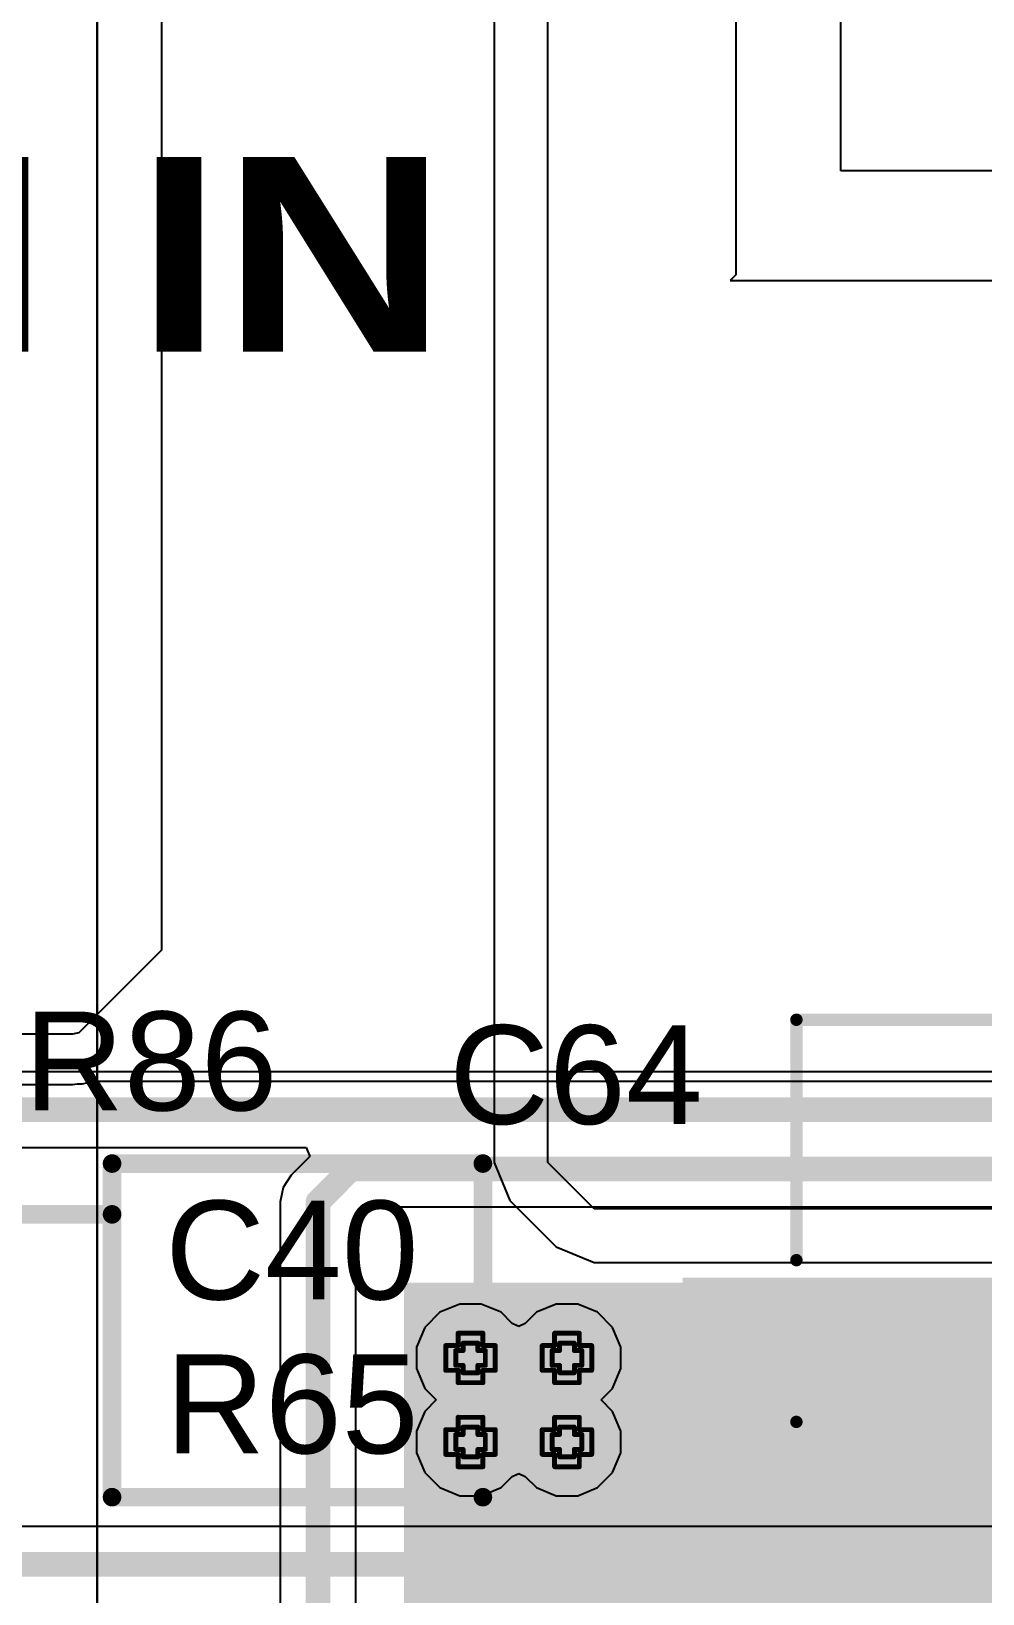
# Model space of a CAD drawing. Header units: inches. Extents: x -4 to 5258, y -4 to 5281.
# Drawn here: x 41.82 to 51.6, y 67.33 to 83.39 of the extents above; entities that cross this region are included whole.
import ezdxf

# ---------------------------------------------------------------- set-up
doc = ezdxf.new("R2010")
doc.units = ezdxf.units.IN
for name, color, linetype in [('Bottom Layer', 5, 'Continuous'), ('Bottom Solder', 6, 'Continuous'), ('Drill Drawing', 1, 'Continuous'), ('Layer 1', 16, 'Continuous'), ('Layer 2', 76, 'Continuous'), ('Top Layer', 1, 'Continuous'), ('Top Overlay', 2, 'Continuous'), ('Top Paste', 8, 'Continuous'), ('Top Solder', 216, 'Continuous'), ('Via Holes', 16, 'Continuous')]:
    doc.layers.add(name, color=color, linetype=linetype)
doc.styles.add('Arial', font='', dxfattribs={"height": 0.2})
doc.styles.add('Arial Black_Bold', font='', dxfattribs={"height": 0.2})
doc.styles.get('Arial').set_extended_font_data('Arial')
doc.styles.get('Arial Black_Bold').set_extended_font_data('Arial Black', bold=True)

# ---------------------------------------------------------------- blocks, each defined once
blk = doc.blocks.new('SVZ1VM101E09E00RAXXX_247')
at = {"layer": 'Top Layer'}
for points in [[(-4.42, 0.6), (-0.92, 0.6), (-0.92, -0.6), (-4.42, -0.6)], [(0.92, 0.6), (4.42, 0.6), (4.42, -0.6), (0.92, -0.6)]]:
    blk.add_hatch(color=1, dxfattribs=at).paths.add_polyline_path(points)
at = {"layer": 'Top Paste'}
for points in [[(-4.42, 0.6), (-0.92, 0.6), (-0.92, -0.6), (-4.42, -0.6)], [(0.92, 0.6), (4.42, 0.6), (4.42, -0.6), (0.92, -0.6)]]:
    blk.add_hatch(color=8, dxfattribs=at).paths.add_polyline_path(points)
at = {"layer": 'Top Solder'}
for points in [[(-4.471, 0.651), (-0.869, 0.651), (-0.869, -0.651), (-4.471, -0.651)], [(0.869, 0.651), (4.471, 0.651), (4.471, -0.651), (0.869, -0.651)]]:
    blk.add_hatch(color=216, dxfattribs=at).paths.add_polyline_path(points)
at = {"layer": 'Top Overlay'}
for points in [[(-2.032, 3.302, 0.127, 0.127, 0), (-3.302, 2.032, 0.127, 0.127, 0)], [(-1.905, 3.302, 0.127, 0.127, 0), (-2.032, 3.302, 0.127, 0.127, 0)], [(3.302, 3.302, 0.127, 0.127, 0), (-1.905, 3.302, 0.127, 0.127, 0)], [(3.302, 3.302, 0.127, 0.127, 0), (3.302, 0.831, 0.127, 0.127, 0)], [(-3.302, 2.032, 0.127, 0.127, 0), (-3.302, 0.831, 0.127, 0.127, 0)], [(-3.302, -0.831, 0.127, 0.127, 0), (-3.302, -2.032, 0.127, 0.127, 0)], [(3.302, -0.831, 0.127, 0.127, 0), (3.302, -3.302, 0.127, 0.127, 0)], [(-2.032, -3.302, 0.127, 0.127, 0), (-3.302, -2.032, 0.127, 0.127, 0)], [(3.302, -3.302, 0.127, 0.127, 0), (-2.032, -3.302, 0.127, 0.127, 0)]]:
    blk.add_lwpolyline(points, format="xyseb", dxfattribs=at)
for points in [[(-2.064, 3.302, 0.0635, 0.0635, 1), (-2, 3.302, 0.0635, 0.0635, 1)], [(-2.064, 3.302, 0.0635, 0.0635, 1), (-2, 3.302, 0.0635, 0.0635, 1)], [(-1.937, 3.302, 0.0635, 0.0635, 1), (-1.873, 3.302, 0.0635, 0.0635, 1)], [(-1.937, 3.302, 0.0635, 0.0635, 1), (-1.873, 3.302, 0.0635, 0.0635, 1)], [(3.27, 3.302, 0.0635, 0.0635, 1), (3.334, 3.302, 0.0635, 0.0635, 1)], [(3.27, 3.302, 0.0635, 0.0635, 1), (3.334, 3.302, 0.0635, 0.0635, 1)], [(-3.334, 2.032, 0.0635, 0.0635, 1), (-3.27, 2.032, 0.0635, 0.0635, 1)], [(-3.334, 2.032, 0.0635, 0.0635, 1), (-3.27, 2.032, 0.0635, 0.0635, 1)], [(-3.334, 0.831, 0.0635, 0.0635, 1), (-3.27, 0.831, 0.0635, 0.0635, 1)], [(3.27, 0.831, 0.0635, 0.0635, 1), (3.334, 0.831, 0.0635, 0.0635, 1)], [(-3.334, -0.831, 0.0635, 0.0635, 1), (-3.27, -0.831, 0.0635, 0.0635, 1)], [(3.27, -0.831, 0.0635, 0.0635, 1), (3.334, -0.831, 0.0635, 0.0635, 1)], [(-3.334, -2.032, 0.0635, 0.0635, 1), (-3.27, -2.032, 0.0635, 0.0635, 1)], [(-3.334, -2.032, 0.0635, 0.0635, 1), (-3.27, -2.032, 0.0635, 0.0635, 1)], [(-2.064, -3.302, 0.0635, 0.0635, 1), (-2, -3.302, 0.0635, 0.0635, 1)], [(-2.064, -3.302, 0.0635, 0.0635, 1), (-2, -3.302, 0.0635, 0.0635, 1)], [(3.27, -3.302, 0.0635, 0.0635, 1), (3.334, -3.302, 0.0635, 0.0635, 1)], [(3.27, -3.302, 0.0635, 0.0635, 1), (3.334, -3.302, 0.0635, 0.0635, 1)]]:
    blk.add_lwpolyline(points, format="xyseb", close=True, dxfattribs=at)
at = {"layer": 'Top Overlay', "style": 'Arial'}
blk.add_text('+', height=0.635, dxfattribs=at).set_placement((-4.05, 0.699))

msp = doc.modelspace()

# ---------------------------------------------------------------- hatches: boundary and pattern name
at = {"layer": 'Bottom Layer'}
h = msp.add_hatch(color=5, dxfattribs=at)
edge = h.paths.add_edge_path()
edge.add_arc((46.338, 69.75), 0.3, 0, 360)
h = msp.add_hatch(color=5, dxfattribs=at)
edge = h.paths.add_edge_path()
edge.add_arc((47.329, 69.75), 0.3, 0, 360)
h = msp.add_hatch(color=5, dxfattribs=at)
edge = h.paths.add_edge_path()
edge.add_arc((46.338, 68.886), 0.3, 0, 360)
h = msp.add_hatch(color=5, dxfattribs=at)
edge = h.paths.add_edge_path()
edge.add_arc((47.329, 68.886), 0.3, 0, 360)
at = {"layer": 'Bottom Solder'}
h = msp.add_hatch(color=6, dxfattribs=at)
edge = h.paths.add_edge_path()
edge.add_arc((46.338, 69.75), 0.402, 0, 360)
h = msp.add_hatch(color=6, dxfattribs=at)
edge = h.paths.add_edge_path()
edge.add_arc((47.329, 69.75), 0.402, 0, 360)
h = msp.add_hatch(color=6, dxfattribs=at)
edge = h.paths.add_edge_path()
edge.add_arc((46.338, 68.886), 0.402, 0, 360)
h = msp.add_hatch(color=6, dxfattribs=at)
edge = h.paths.add_edge_path()
edge.add_arc((47.329, 68.886), 0.402, 0, 360)
at = {"layer": 'Layer 1'}
h = msp.add_hatch(color=16, dxfattribs=at)
edge = h.paths.add_edge_path()
edge.add_arc((46.338, 69.75), 0.3, 0, 360)
h = msp.add_hatch(color=16, dxfattribs=at)
edge = h.paths.add_edge_path()
edge.add_arc((47.329, 69.75), 0.3, 0, 360)
h = msp.add_hatch(color=16, dxfattribs=at)
edge = h.paths.add_edge_path()
edge.add_arc((46.338, 68.886), 0.3, 0, 360)
h = msp.add_hatch(color=16, dxfattribs=at)
edge = h.paths.add_edge_path()
edge.add_arc((47.329, 68.886), 0.3, 0, 360)
at = {"layer": 'Layer 2'}
h = msp.add_hatch(color=76, dxfattribs=at)
edge = h.paths.add_edge_path()
edge.add_arc((46.338, 69.75), 0.3, 0, 360)
h = msp.add_hatch(color=76, dxfattribs=at)
edge = h.paths.add_edge_path()
edge.add_arc((47.329, 69.75), 0.3, 0, 360)
h = msp.add_hatch(color=76, dxfattribs=at)
edge = h.paths.add_edge_path()
edge.add_arc((46.338, 68.886), 0.3, 0, 360)
h = msp.add_hatch(color=76, dxfattribs=at)
edge = h.paths.add_edge_path()
edge.add_arc((47.329, 68.886), 0.3, 0, 360)
at = {"layer": 'Top Layer'}
msp.add_hatch(color=1, dxfattribs=at).paths.add_polyline_path([(45.653, 61.47), (52.988, 61.47), (52.988, 70.524), (45.653, 70.524)])
h = msp.add_hatch(color=1, dxfattribs=at)
edge = h.paths.add_edge_path()
edge.add_arc((46.338, 69.75), 0.3, 0, 360)
h = msp.add_hatch(color=1, dxfattribs=at)
edge = h.paths.add_edge_path()
edge.add_arc((47.329, 69.75), 0.3, 0, 360)
h = msp.add_hatch(color=1, dxfattribs=at)
edge = h.paths.add_edge_path()
edge.add_arc((46.338, 68.886), 0.3, 0, 360)
h = msp.add_hatch(color=1, dxfattribs=at)
edge = h.paths.add_edge_path()
edge.add_arc((47.329, 68.886), 0.3, 0, 360)
at = {"layer": 'Top Solder'}
h = msp.add_hatch(color=216, dxfattribs=at)
edge = h.paths.add_edge_path()
edge.add_arc((46.338, 69.75), 0.402, 0, 360)
h = msp.add_hatch(color=216, dxfattribs=at)
edge = h.paths.add_edge_path()
edge.add_arc((47.329, 69.75), 0.402, 0, 360)
h = msp.add_hatch(color=216, dxfattribs=at)
edge = h.paths.add_edge_path()
edge.add_arc((46.338, 68.886), 0.402, 0, 360)
h = msp.add_hatch(color=216, dxfattribs=at)
edge = h.paths.add_edge_path()
edge.add_arc((47.329, 68.886), 0.402, 0, 360)
at = {"layer": 'Via Holes'}
h = msp.add_hatch(color=7, dxfattribs=at)
edge = h.paths.add_edge_path()
edge.add_arc((46.338, 69.75), 0.15, 0, 360)
h = msp.add_hatch(color=7, dxfattribs=at)
edge = h.paths.add_edge_path()
edge.add_arc((47.329, 69.75), 0.15, 0, 360)
h = msp.add_hatch(color=7, dxfattribs=at)
edge = h.paths.add_edge_path()
edge.add_arc((46.338, 68.886), 0.15, 0, 360)
h = msp.add_hatch(color=7, dxfattribs=at)
edge = h.paths.add_edge_path()
edge.add_arc((47.329, 68.886), 0.15, 0, 360)

# ---------------------------------------------------------------- linework, layer by layer
at = {"layer": 'Bottom Layer'}
for p, q in [((49.063, 105.295), (49.063, 80.883)), ((50.144, 81.952), (50.144, 105.295)), ((106.488, 81.952), (50.144, 81.952)), ((49.063, 80.883), (49.005, 80.824)), ((49.005, 80.824), (55.844, 80.824)), ((71.488, 72.691), (8.258, 72.691)), ((8.419, 71.914), (44.648, 71.914)), ((44.687, 71.82), (44.496, 71.629)), ((44.648, 71.914), (44.687, 71.82)), ((44.496, 71.629), (44.412, 71.503)), ((44.412, 71.503), (44.382, 71.354)), ((44.382, 71.354), (44.382, 25.254)), ((45.159, 71.193), (45.27, 71.304)), ((45.27, 71.304), (69.26, 71.304)), ((45.159, 57.755), (45.159, 71.193))]:
    msp.add_line(p, q, dxfattribs=at)
for points in [[(8.258, 72.302, 0.254, 0.254, 0), (71.883, 72.302, 0.254, 0.254, 0)], [(44.771, 71.354, 0.254, 0.254, 0), (45.109, 71.693, 0.254, 0.254, 0)], [(45.109, 71.693, 0.254, 0.254, 0), (69.655, 71.693, 0.254, 0.254, 0)], [(44.771, 24.859, 0.254, 0.254, 0), (44.771, 71.354, 0.254, 0.254, 0)]]:
    msp.add_lwpolyline(points, format="xyseb", dxfattribs=at)
for points in [[(45.046, 71.693, 0.127, 0.127, 1), (45.173, 71.693, 0.127, 0.127, 1)], [(45.046, 71.693, 0.127, 0.127, 1), (45.173, 71.693, 0.127, 0.127, 1)], [(44.707, 71.354, 0.127, 0.127, 1), (44.834, 71.354, 0.127, 0.127, 1)], [(44.707, 71.354, 0.127, 0.127, 1), (44.834, 71.354, 0.127, 0.127, 1)]]:
    msp.add_lwpolyline(points, format="xyseb", close=True, dxfattribs=at)
at = {"layer": 'Drill Drawing'}
for points in [[(46.211, 69.877, 0.0508, 0.0508, 0), (46.211, 70.004, 0.0508, 0.0508, 0)], [(46.211, 70.004, 0.0508, 0.0508, 0), (46.465, 70.004, 0.0508, 0.0508, 0)], [(46.465, 69.877, 0.0508, 0.0508, 0), (46.465, 70.004, 0.0508, 0.0508, 0)], [(47.202, 69.877, 0.0508, 0.0508, 0), (47.202, 70.004, 0.0508, 0.0508, 0)], [(47.202, 70.004, 0.0508, 0.0508, 0), (47.456, 70.004, 0.0508, 0.0508, 0)], [(47.456, 69.877, 0.0508, 0.0508, 0), (47.456, 70.004, 0.0508, 0.0508, 0)], [(46.084, 69.623, 0.0508, 0.0508, 0), (46.084, 69.877, 0.0508, 0.0508, 0)], [(46.084, 69.877, 0.0508, 0.0508, 0), (46.211, 69.877, 0.0508, 0.0508, 0)], [(46.262, 69.826, 0.0508, 0.0508, 0), (46.262, 69.902, 0.0508, 0.0508, 0)], [(46.262, 69.902, 0.0508, 0.0508, 0), (46.414, 69.902, 0.0508, 0.0508, 0)], [(46.414, 69.826, 0.0508, 0.0508, 0), (46.414, 69.902, 0.0508, 0.0508, 0)], [(46.465, 69.877, 0.0508, 0.0508, 0), (46.592, 69.877, 0.0508, 0.0508, 0)], [(46.592, 69.623, 0.0508, 0.0508, 0), (46.592, 69.877, 0.0508, 0.0508, 0)], [(47.075, 69.623, 0.0508, 0.0508, 0), (47.075, 69.877, 0.0508, 0.0508, 0)], [(47.075, 69.877, 0.0508, 0.0508, 0), (47.202, 69.877, 0.0508, 0.0508, 0)], [(47.252, 69.826, 0.0508, 0.0508, 0), (47.252, 69.902, 0.0508, 0.0508, 0)], [(47.252, 69.902, 0.0508, 0.0508, 0), (47.405, 69.902, 0.0508, 0.0508, 0)], [(47.405, 69.826, 0.0508, 0.0508, 0), (47.405, 69.902, 0.0508, 0.0508, 0)], [(47.456, 69.877, 0.0508, 0.0508, 0), (47.583, 69.877, 0.0508, 0.0508, 0)], [(47.583, 69.623, 0.0508, 0.0508, 0), (47.583, 69.877, 0.0508, 0.0508, 0)], [(46.186, 69.674, 0.0508, 0.0508, 0), (46.186, 69.826, 0.0508, 0.0508, 0)], [(46.186, 69.826, 0.0508, 0.0508, 0), (46.262, 69.826, 0.0508, 0.0508, 0)], [(46.186, 69.674, 0.0508, 0.0508, 0), (46.262, 69.674, 0.0508, 0.0508, 0)], [(46.262, 69.598, 0.0508, 0.0508, 0), (46.262, 69.674, 0.0508, 0.0508, 0)], [(46.414, 69.826, 0.0508, 0.0508, 0), (46.49, 69.826, 0.0508, 0.0508, 0)], [(46.414, 69.674, 0.0508, 0.0508, 0), (46.49, 69.674, 0.0508, 0.0508, 0)], [(46.414, 69.598, 0.0508, 0.0508, 0), (46.414, 69.674, 0.0508, 0.0508, 0)], [(46.49, 69.674, 0.0508, 0.0508, 0), (46.49, 69.826, 0.0508, 0.0508, 0)], [(47.176, 69.674, 0.0508, 0.0508, 0), (47.176, 69.826, 0.0508, 0.0508, 0)], [(47.176, 69.826, 0.0508, 0.0508, 0), (47.252, 69.826, 0.0508, 0.0508, 0)], [(47.176, 69.674, 0.0508, 0.0508, 0), (47.252, 69.674, 0.0508, 0.0508, 0)], [(47.252, 69.598, 0.0508, 0.0508, 0), (47.252, 69.674, 0.0508, 0.0508, 0)], [(47.405, 69.826, 0.0508, 0.0508, 0), (47.481, 69.826, 0.0508, 0.0508, 0)], [(47.405, 69.674, 0.0508, 0.0508, 0), (47.481, 69.674, 0.0508, 0.0508, 0)], [(47.405, 69.598, 0.0508, 0.0508, 0), (47.405, 69.674, 0.0508, 0.0508, 0)], [(47.481, 69.674, 0.0508, 0.0508, 0), (47.481, 69.826, 0.0508, 0.0508, 0)], [(46.084, 69.623, 0.0508, 0.0508, 0), (46.211, 69.623, 0.0508, 0.0508, 0)], [(46.211, 69.496, 0.0508, 0.0508, 0), (46.211, 69.623, 0.0508, 0.0508, 0)], [(46.262, 69.598, 0.0508, 0.0508, 0), (46.414, 69.598, 0.0508, 0.0508, 0)], [(46.465, 69.623, 0.0508, 0.0508, 0), (46.592, 69.623, 0.0508, 0.0508, 0)], [(46.465, 69.496, 0.0508, 0.0508, 0), (46.465, 69.623, 0.0508, 0.0508, 0)], [(47.075, 69.623, 0.0508, 0.0508, 0), (47.202, 69.623, 0.0508, 0.0508, 0)], [(47.202, 69.496, 0.0508, 0.0508, 0), (47.202, 69.623, 0.0508, 0.0508, 0)], [(47.252, 69.598, 0.0508, 0.0508, 0), (47.405, 69.598, 0.0508, 0.0508, 0)], [(47.456, 69.623, 0.0508, 0.0508, 0), (47.583, 69.623, 0.0508, 0.0508, 0)], [(47.456, 69.496, 0.0508, 0.0508, 0), (47.456, 69.623, 0.0508, 0.0508, 0)], [(46.211, 69.496, 0.0508, 0.0508, 0), (46.465, 69.496, 0.0508, 0.0508, 0)], [(47.202, 69.496, 0.0508, 0.0508, 0), (47.456, 69.496, 0.0508, 0.0508, 0)], [(46.211, 69.013, 0.0508, 0.0508, 0), (46.211, 69.14, 0.0508, 0.0508, 0)], [(46.211, 69.14, 0.0508, 0.0508, 0), (46.465, 69.14, 0.0508, 0.0508, 0)], [(46.262, 68.963, 0.0508, 0.0508, 0), (46.262, 69.039, 0.0508, 0.0508, 0)], [(46.262, 69.039, 0.0508, 0.0508, 0), (46.414, 69.039, 0.0508, 0.0508, 0)], [(46.414, 68.963, 0.0508, 0.0508, 0), (46.414, 69.039, 0.0508, 0.0508, 0)], [(46.465, 69.013, 0.0508, 0.0508, 0), (46.465, 69.14, 0.0508, 0.0508, 0)], [(47.202, 69.013, 0.0508, 0.0508, 0), (47.202, 69.14, 0.0508, 0.0508, 0)], [(47.202, 69.14, 0.0508, 0.0508, 0), (47.456, 69.14, 0.0508, 0.0508, 0)], [(47.252, 68.963, 0.0508, 0.0508, 0), (47.252, 69.039, 0.0508, 0.0508, 0)], [(47.252, 69.039, 0.0508, 0.0508, 0), (47.405, 69.039, 0.0508, 0.0508, 0)], [(47.405, 68.963, 0.0508, 0.0508, 0), (47.405, 69.039, 0.0508, 0.0508, 0)], [(47.456, 69.013, 0.0508, 0.0508, 0), (47.456, 69.14, 0.0508, 0.0508, 0)], [(46.084, 68.759, 0.0508, 0.0508, 0), (46.084, 69.013, 0.0508, 0.0508, 0)], [(46.084, 69.013, 0.0508, 0.0508, 0), (46.211, 69.013, 0.0508, 0.0508, 0)], [(46.186, 68.81, 0.0508, 0.0508, 0), (46.186, 68.963, 0.0508, 0.0508, 0)], [(46.186, 68.963, 0.0508, 0.0508, 0), (46.262, 68.963, 0.0508, 0.0508, 0)], [(46.414, 68.963, 0.0508, 0.0508, 0), (46.49, 68.963, 0.0508, 0.0508, 0)], [(46.465, 69.013, 0.0508, 0.0508, 0), (46.592, 69.013, 0.0508, 0.0508, 0)], [(46.49, 68.81, 0.0508, 0.0508, 0), (46.49, 68.963, 0.0508, 0.0508, 0)], [(46.592, 68.759, 0.0508, 0.0508, 0), (46.592, 69.013, 0.0508, 0.0508, 0)], [(47.075, 68.759, 0.0508, 0.0508, 0), (47.075, 69.013, 0.0508, 0.0508, 0)], [(47.075, 69.013, 0.0508, 0.0508, 0), (47.202, 69.013, 0.0508, 0.0508, 0)], [(47.176, 68.81, 0.0508, 0.0508, 0), (47.176, 68.963, 0.0508, 0.0508, 0)], [(47.176, 68.963, 0.0508, 0.0508, 0), (47.252, 68.963, 0.0508, 0.0508, 0)], [(47.405, 68.963, 0.0508, 0.0508, 0), (47.481, 68.963, 0.0508, 0.0508, 0)], [(47.456, 69.013, 0.0508, 0.0508, 0), (47.583, 69.013, 0.0508, 0.0508, 0)], [(47.481, 68.81, 0.0508, 0.0508, 0), (47.481, 68.963, 0.0508, 0.0508, 0)], [(47.583, 68.759, 0.0508, 0.0508, 0), (47.583, 69.013, 0.0508, 0.0508, 0)], [(46.084, 68.759, 0.0508, 0.0508, 0), (46.211, 68.759, 0.0508, 0.0508, 0)], [(46.186, 68.81, 0.0508, 0.0508, 0), (46.262, 68.81, 0.0508, 0.0508, 0)], [(46.211, 68.632, 0.0508, 0.0508, 0), (46.211, 68.759, 0.0508, 0.0508, 0)], [(46.262, 68.734, 0.0508, 0.0508, 0), (46.262, 68.81, 0.0508, 0.0508, 0)], [(46.262, 68.734, 0.0508, 0.0508, 0), (46.414, 68.734, 0.0508, 0.0508, 0)], [(46.414, 68.81, 0.0508, 0.0508, 0), (46.49, 68.81, 0.0508, 0.0508, 0)], [(46.414, 68.734, 0.0508, 0.0508, 0), (46.414, 68.81, 0.0508, 0.0508, 0)], [(46.465, 68.759, 0.0508, 0.0508, 0), (46.592, 68.759, 0.0508, 0.0508, 0)], [(46.465, 68.632, 0.0508, 0.0508, 0), (46.465, 68.759, 0.0508, 0.0508, 0)], [(47.075, 68.759, 0.0508, 0.0508, 0), (47.202, 68.759, 0.0508, 0.0508, 0)], [(47.176, 68.81, 0.0508, 0.0508, 0), (47.252, 68.81, 0.0508, 0.0508, 0)], [(47.202, 68.632, 0.0508, 0.0508, 0), (47.202, 68.759, 0.0508, 0.0508, 0)], [(47.252, 68.734, 0.0508, 0.0508, 0), (47.252, 68.81, 0.0508, 0.0508, 0)], [(47.252, 68.734, 0.0508, 0.0508, 0), (47.405, 68.734, 0.0508, 0.0508, 0)], [(47.405, 68.81, 0.0508, 0.0508, 0), (47.481, 68.81, 0.0508, 0.0508, 0)], [(47.405, 68.734, 0.0508, 0.0508, 0), (47.405, 68.81, 0.0508, 0.0508, 0)], [(47.456, 68.759, 0.0508, 0.0508, 0), (47.583, 68.759, 0.0508, 0.0508, 0)], [(47.456, 68.632, 0.0508, 0.0508, 0), (47.456, 68.759, 0.0508, 0.0508, 0)], [(46.211, 68.632, 0.0508, 0.0508, 0), (46.465, 68.632, 0.0508, 0.0508, 0)], [(47.202, 68.632, 0.0508, 0.0508, 0), (47.456, 68.632, 0.0508, 0.0508, 0)]]:
    msp.add_lwpolyline(points, format="xyseb", dxfattribs=at)
for points in [[(46.198, 70.004, 0.0254, 0.0254, 1), (46.224, 70.004, 0.0254, 0.0254, 1)], [(46.198, 70.004, 0.0254, 0.0254, 1), (46.224, 70.004, 0.0254, 0.0254, 1)], [(46.452, 70.004, 0.0254, 0.0254, 1), (46.478, 70.004, 0.0254, 0.0254, 1)], [(46.452, 70.004, 0.0254, 0.0254, 1), (46.478, 70.004, 0.0254, 0.0254, 1)], [(47.189, 70.004, 0.0254, 0.0254, 1), (47.214, 70.004, 0.0254, 0.0254, 1)], [(47.189, 70.004, 0.0254, 0.0254, 1), (47.214, 70.004, 0.0254, 0.0254, 1)], [(47.443, 70.004, 0.0254, 0.0254, 1), (47.468, 70.004, 0.0254, 0.0254, 1)], [(47.443, 70.004, 0.0254, 0.0254, 1), (47.468, 70.004, 0.0254, 0.0254, 1)], [(46.071, 69.877, 0.0254, 0.0254, 1), (46.097, 69.877, 0.0254, 0.0254, 1)], [(46.071, 69.877, 0.0254, 0.0254, 1), (46.097, 69.877, 0.0254, 0.0254, 1)], [(46.198, 69.877, 0.0254, 0.0254, 1), (46.224, 69.877, 0.0254, 0.0254, 1)], [(46.198, 69.877, 0.0254, 0.0254, 1), (46.224, 69.877, 0.0254, 0.0254, 1)], [(46.249, 69.902, 0.0254, 0.0254, 1), (46.274, 69.902, 0.0254, 0.0254, 1)], [(46.249, 69.902, 0.0254, 0.0254, 1), (46.274, 69.902, 0.0254, 0.0254, 1)], [(46.401, 69.902, 0.0254, 0.0254, 1), (46.427, 69.902, 0.0254, 0.0254, 1)], [(46.401, 69.902, 0.0254, 0.0254, 1), (46.427, 69.902, 0.0254, 0.0254, 1)], [(46.452, 69.877, 0.0254, 0.0254, 1), (46.478, 69.877, 0.0254, 0.0254, 1)], [(46.452, 69.877, 0.0254, 0.0254, 1), (46.478, 69.877, 0.0254, 0.0254, 1)], [(46.579, 69.877, 0.0254, 0.0254, 1), (46.605, 69.877, 0.0254, 0.0254, 1)], [(46.579, 69.877, 0.0254, 0.0254, 1), (46.605, 69.877, 0.0254, 0.0254, 1)], [(47.062, 69.877, 0.0254, 0.0254, 1), (47.087, 69.877, 0.0254, 0.0254, 1)], [(47.062, 69.877, 0.0254, 0.0254, 1), (47.087, 69.877, 0.0254, 0.0254, 1)], [(47.189, 69.877, 0.0254, 0.0254, 1), (47.214, 69.877, 0.0254, 0.0254, 1)], [(47.189, 69.877, 0.0254, 0.0254, 1), (47.214, 69.877, 0.0254, 0.0254, 1)], [(47.24, 69.902, 0.0254, 0.0254, 1), (47.265, 69.902, 0.0254, 0.0254, 1)], [(47.24, 69.902, 0.0254, 0.0254, 1), (47.265, 69.902, 0.0254, 0.0254, 1)], [(47.392, 69.902, 0.0254, 0.0254, 1), (47.417, 69.902, 0.0254, 0.0254, 1)], [(47.392, 69.902, 0.0254, 0.0254, 1), (47.417, 69.902, 0.0254, 0.0254, 1)], [(47.443, 69.877, 0.0254, 0.0254, 1), (47.468, 69.877, 0.0254, 0.0254, 1)], [(47.443, 69.877, 0.0254, 0.0254, 1), (47.468, 69.877, 0.0254, 0.0254, 1)], [(47.57, 69.877, 0.0254, 0.0254, 1), (47.595, 69.877, 0.0254, 0.0254, 1)], [(47.57, 69.877, 0.0254, 0.0254, 1), (47.595, 69.877, 0.0254, 0.0254, 1)], [(46.173, 69.826, 0.0254, 0.0254, 1), (46.198, 69.826, 0.0254, 0.0254, 1)], [(46.173, 69.826, 0.0254, 0.0254, 1), (46.198, 69.826, 0.0254, 0.0254, 1)], [(46.173, 69.674, 0.0254, 0.0254, 1), (46.198, 69.674, 0.0254, 0.0254, 1)], [(46.173, 69.674, 0.0254, 0.0254, 1), (46.198, 69.674, 0.0254, 0.0254, 1)], [(46.249, 69.826, 0.0254, 0.0254, 1), (46.274, 69.826, 0.0254, 0.0254, 1)], [(46.249, 69.826, 0.0254, 0.0254, 1), (46.274, 69.826, 0.0254, 0.0254, 1)], [(46.249, 69.674, 0.0254, 0.0254, 1), (46.274, 69.674, 0.0254, 0.0254, 1)], [(46.249, 69.674, 0.0254, 0.0254, 1), (46.274, 69.674, 0.0254, 0.0254, 1)], [(46.401, 69.826, 0.0254, 0.0254, 1), (46.427, 69.826, 0.0254, 0.0254, 1)], [(46.401, 69.826, 0.0254, 0.0254, 1), (46.427, 69.826, 0.0254, 0.0254, 1)], [(46.401, 69.674, 0.0254, 0.0254, 1), (46.427, 69.674, 0.0254, 0.0254, 1)], [(46.401, 69.674, 0.0254, 0.0254, 1), (46.427, 69.674, 0.0254, 0.0254, 1)], [(46.478, 69.826, 0.0254, 0.0254, 1), (46.503, 69.826, 0.0254, 0.0254, 1)], [(46.478, 69.826, 0.0254, 0.0254, 1), (46.503, 69.826, 0.0254, 0.0254, 1)], [(46.478, 69.674, 0.0254, 0.0254, 1), (46.503, 69.674, 0.0254, 0.0254, 1)], [(46.478, 69.674, 0.0254, 0.0254, 1), (46.503, 69.674, 0.0254, 0.0254, 1)], [(47.163, 69.826, 0.0254, 0.0254, 1), (47.189, 69.826, 0.0254, 0.0254, 1)], [(47.163, 69.826, 0.0254, 0.0254, 1), (47.189, 69.826, 0.0254, 0.0254, 1)], [(47.163, 69.674, 0.0254, 0.0254, 1), (47.189, 69.674, 0.0254, 0.0254, 1)], [(47.163, 69.674, 0.0254, 0.0254, 1), (47.189, 69.674, 0.0254, 0.0254, 1)], [(47.24, 69.826, 0.0254, 0.0254, 1), (47.265, 69.826, 0.0254, 0.0254, 1)], [(47.24, 69.826, 0.0254, 0.0254, 1), (47.265, 69.826, 0.0254, 0.0254, 1)], [(47.24, 69.674, 0.0254, 0.0254, 1), (47.265, 69.674, 0.0254, 0.0254, 1)], [(47.24, 69.674, 0.0254, 0.0254, 1), (47.265, 69.674, 0.0254, 0.0254, 1)], [(47.392, 69.826, 0.0254, 0.0254, 1), (47.417, 69.826, 0.0254, 0.0254, 1)], [(47.392, 69.826, 0.0254, 0.0254, 1), (47.417, 69.826, 0.0254, 0.0254, 1)], [(47.392, 69.674, 0.0254, 0.0254, 1), (47.417, 69.674, 0.0254, 0.0254, 1)], [(47.392, 69.674, 0.0254, 0.0254, 1), (47.417, 69.674, 0.0254, 0.0254, 1)], [(47.468, 69.826, 0.0254, 0.0254, 1), (47.494, 69.826, 0.0254, 0.0254, 1)], [(47.468, 69.826, 0.0254, 0.0254, 1), (47.494, 69.826, 0.0254, 0.0254, 1)], [(47.468, 69.674, 0.0254, 0.0254, 1), (47.494, 69.674, 0.0254, 0.0254, 1)], [(47.468, 69.674, 0.0254, 0.0254, 1), (47.494, 69.674, 0.0254, 0.0254, 1)], [(46.071, 69.623, 0.0254, 0.0254, 1), (46.097, 69.623, 0.0254, 0.0254, 1)], [(46.071, 69.623, 0.0254, 0.0254, 1), (46.097, 69.623, 0.0254, 0.0254, 1)], [(46.198, 69.623, 0.0254, 0.0254, 1), (46.224, 69.623, 0.0254, 0.0254, 1)], [(46.198, 69.623, 0.0254, 0.0254, 1), (46.224, 69.623, 0.0254, 0.0254, 1)], [(46.249, 69.598, 0.0254, 0.0254, 1), (46.274, 69.598, 0.0254, 0.0254, 1)], [(46.249, 69.598, 0.0254, 0.0254, 1), (46.274, 69.598, 0.0254, 0.0254, 1)], [(46.401, 69.598, 0.0254, 0.0254, 1), (46.427, 69.598, 0.0254, 0.0254, 1)], [(46.401, 69.598, 0.0254, 0.0254, 1), (46.427, 69.598, 0.0254, 0.0254, 1)], [(46.452, 69.623, 0.0254, 0.0254, 1), (46.478, 69.623, 0.0254, 0.0254, 1)], [(46.452, 69.623, 0.0254, 0.0254, 1), (46.478, 69.623, 0.0254, 0.0254, 1)], [(46.579, 69.623, 0.0254, 0.0254, 1), (46.605, 69.623, 0.0254, 0.0254, 1)], [(46.579, 69.623, 0.0254, 0.0254, 1), (46.605, 69.623, 0.0254, 0.0254, 1)], [(47.062, 69.623, 0.0254, 0.0254, 1), (47.087, 69.623, 0.0254, 0.0254, 1)], [(47.062, 69.623, 0.0254, 0.0254, 1), (47.087, 69.623, 0.0254, 0.0254, 1)], [(47.189, 69.623, 0.0254, 0.0254, 1), (47.214, 69.623, 0.0254, 0.0254, 1)], [(47.189, 69.623, 0.0254, 0.0254, 1), (47.214, 69.623, 0.0254, 0.0254, 1)], [(47.24, 69.598, 0.0254, 0.0254, 1), (47.265, 69.598, 0.0254, 0.0254, 1)], [(47.24, 69.598, 0.0254, 0.0254, 1), (47.265, 69.598, 0.0254, 0.0254, 1)], [(47.392, 69.598, 0.0254, 0.0254, 1), (47.417, 69.598, 0.0254, 0.0254, 1)], [(47.392, 69.598, 0.0254, 0.0254, 1), (47.417, 69.598, 0.0254, 0.0254, 1)], [(47.443, 69.623, 0.0254, 0.0254, 1), (47.468, 69.623, 0.0254, 0.0254, 1)], [(47.443, 69.623, 0.0254, 0.0254, 1), (47.468, 69.623, 0.0254, 0.0254, 1)], [(47.57, 69.623, 0.0254, 0.0254, 1), (47.595, 69.623, 0.0254, 0.0254, 1)], [(47.57, 69.623, 0.0254, 0.0254, 1), (47.595, 69.623, 0.0254, 0.0254, 1)], [(46.198, 69.496, 0.0254, 0.0254, 1), (46.224, 69.496, 0.0254, 0.0254, 1)], [(46.198, 69.496, 0.0254, 0.0254, 1), (46.224, 69.496, 0.0254, 0.0254, 1)], [(46.452, 69.496, 0.0254, 0.0254, 1), (46.478, 69.496, 0.0254, 0.0254, 1)], [(46.452, 69.496, 0.0254, 0.0254, 1), (46.478, 69.496, 0.0254, 0.0254, 1)], [(47.189, 69.496, 0.0254, 0.0254, 1), (47.214, 69.496, 0.0254, 0.0254, 1)], [(47.189, 69.496, 0.0254, 0.0254, 1), (47.214, 69.496, 0.0254, 0.0254, 1)], [(47.443, 69.496, 0.0254, 0.0254, 1), (47.468, 69.496, 0.0254, 0.0254, 1)], [(47.443, 69.496, 0.0254, 0.0254, 1), (47.468, 69.496, 0.0254, 0.0254, 1)], [(46.198, 69.14, 0.0254, 0.0254, 1), (46.224, 69.14, 0.0254, 0.0254, 1)], [(46.198, 69.14, 0.0254, 0.0254, 1), (46.224, 69.14, 0.0254, 0.0254, 1)], [(46.249, 69.039, 0.0254, 0.0254, 1), (46.274, 69.039, 0.0254, 0.0254, 1)], [(46.249, 69.039, 0.0254, 0.0254, 1), (46.274, 69.039, 0.0254, 0.0254, 1)], [(46.401, 69.039, 0.0254, 0.0254, 1), (46.427, 69.039, 0.0254, 0.0254, 1)], [(46.401, 69.039, 0.0254, 0.0254, 1), (46.427, 69.039, 0.0254, 0.0254, 1)], [(46.452, 69.14, 0.0254, 0.0254, 1), (46.478, 69.14, 0.0254, 0.0254, 1)], [(46.452, 69.14, 0.0254, 0.0254, 1), (46.478, 69.14, 0.0254, 0.0254, 1)], [(47.189, 69.14, 0.0254, 0.0254, 1), (47.214, 69.14, 0.0254, 0.0254, 1)], [(47.189, 69.14, 0.0254, 0.0254, 1), (47.214, 69.14, 0.0254, 0.0254, 1)], [(47.24, 69.039, 0.0254, 0.0254, 1), (47.265, 69.039, 0.0254, 0.0254, 1)], [(47.24, 69.039, 0.0254, 0.0254, 1), (47.265, 69.039, 0.0254, 0.0254, 1)], [(47.392, 69.039, 0.0254, 0.0254, 1), (47.417, 69.039, 0.0254, 0.0254, 1)], [(47.392, 69.039, 0.0254, 0.0254, 1), (47.417, 69.039, 0.0254, 0.0254, 1)], [(47.443, 69.14, 0.0254, 0.0254, 1), (47.468, 69.14, 0.0254, 0.0254, 1)], [(47.443, 69.14, 0.0254, 0.0254, 1), (47.468, 69.14, 0.0254, 0.0254, 1)], [(46.071, 69.013, 0.0254, 0.0254, 1), (46.097, 69.013, 0.0254, 0.0254, 1)], [(46.071, 69.013, 0.0254, 0.0254, 1), (46.097, 69.013, 0.0254, 0.0254, 1)], [(46.173, 68.963, 0.0254, 0.0254, 1), (46.198, 68.963, 0.0254, 0.0254, 1)], [(46.173, 68.963, 0.0254, 0.0254, 1), (46.198, 68.963, 0.0254, 0.0254, 1)], [(46.198, 69.013, 0.0254, 0.0254, 1), (46.224, 69.013, 0.0254, 0.0254, 1)], [(46.198, 69.013, 0.0254, 0.0254, 1), (46.224, 69.013, 0.0254, 0.0254, 1)], [(46.249, 68.963, 0.0254, 0.0254, 1), (46.274, 68.963, 0.0254, 0.0254, 1)], [(46.249, 68.963, 0.0254, 0.0254, 1), (46.274, 68.963, 0.0254, 0.0254, 1)], [(46.401, 68.963, 0.0254, 0.0254, 1), (46.427, 68.963, 0.0254, 0.0254, 1)], [(46.401, 68.963, 0.0254, 0.0254, 1), (46.427, 68.963, 0.0254, 0.0254, 1)], [(46.452, 69.013, 0.0254, 0.0254, 1), (46.478, 69.013, 0.0254, 0.0254, 1)], [(46.452, 69.013, 0.0254, 0.0254, 1), (46.478, 69.013, 0.0254, 0.0254, 1)], [(46.478, 68.963, 0.0254, 0.0254, 1), (46.503, 68.963, 0.0254, 0.0254, 1)], [(46.478, 68.963, 0.0254, 0.0254, 1), (46.503, 68.963, 0.0254, 0.0254, 1)], [(46.579, 69.013, 0.0254, 0.0254, 1), (46.605, 69.013, 0.0254, 0.0254, 1)], [(46.579, 69.013, 0.0254, 0.0254, 1), (46.605, 69.013, 0.0254, 0.0254, 1)], [(47.062, 69.013, 0.0254, 0.0254, 1), (47.087, 69.013, 0.0254, 0.0254, 1)], [(47.062, 69.013, 0.0254, 0.0254, 1), (47.087, 69.013, 0.0254, 0.0254, 1)], [(47.163, 68.963, 0.0254, 0.0254, 1), (47.189, 68.963, 0.0254, 0.0254, 1)], [(47.163, 68.963, 0.0254, 0.0254, 1), (47.189, 68.963, 0.0254, 0.0254, 1)], [(47.189, 69.013, 0.0254, 0.0254, 1), (47.214, 69.013, 0.0254, 0.0254, 1)], [(47.189, 69.013, 0.0254, 0.0254, 1), (47.214, 69.013, 0.0254, 0.0254, 1)], [(47.24, 68.963, 0.0254, 0.0254, 1), (47.265, 68.963, 0.0254, 0.0254, 1)], [(47.24, 68.963, 0.0254, 0.0254, 1), (47.265, 68.963, 0.0254, 0.0254, 1)], [(47.392, 68.963, 0.0254, 0.0254, 1), (47.417, 68.963, 0.0254, 0.0254, 1)], [(47.392, 68.963, 0.0254, 0.0254, 1), (47.417, 68.963, 0.0254, 0.0254, 1)], [(47.443, 69.013, 0.0254, 0.0254, 1), (47.468, 69.013, 0.0254, 0.0254, 1)], [(47.443, 69.013, 0.0254, 0.0254, 1), (47.468, 69.013, 0.0254, 0.0254, 1)], [(47.468, 68.963, 0.0254, 0.0254, 1), (47.494, 68.963, 0.0254, 0.0254, 1)], [(47.468, 68.963, 0.0254, 0.0254, 1), (47.494, 68.963, 0.0254, 0.0254, 1)], [(47.57, 69.013, 0.0254, 0.0254, 1), (47.595, 69.013, 0.0254, 0.0254, 1)], [(47.57, 69.013, 0.0254, 0.0254, 1), (47.595, 69.013, 0.0254, 0.0254, 1)], [(46.071, 68.759, 0.0254, 0.0254, 1), (46.097, 68.759, 0.0254, 0.0254, 1)], [(46.071, 68.759, 0.0254, 0.0254, 1), (46.097, 68.759, 0.0254, 0.0254, 1)], [(46.173, 68.81, 0.0254, 0.0254, 1), (46.198, 68.81, 0.0254, 0.0254, 1)], [(46.173, 68.81, 0.0254, 0.0254, 1), (46.198, 68.81, 0.0254, 0.0254, 1)], [(46.198, 68.759, 0.0254, 0.0254, 1), (46.224, 68.759, 0.0254, 0.0254, 1)], [(46.198, 68.759, 0.0254, 0.0254, 1), (46.224, 68.759, 0.0254, 0.0254, 1)], [(46.249, 68.81, 0.0254, 0.0254, 1), (46.274, 68.81, 0.0254, 0.0254, 1)], [(46.249, 68.81, 0.0254, 0.0254, 1), (46.274, 68.81, 0.0254, 0.0254, 1)], [(46.249, 68.734, 0.0254, 0.0254, 1), (46.274, 68.734, 0.0254, 0.0254, 1)], [(46.249, 68.734, 0.0254, 0.0254, 1), (46.274, 68.734, 0.0254, 0.0254, 1)], [(46.401, 68.81, 0.0254, 0.0254, 1), (46.427, 68.81, 0.0254, 0.0254, 1)], [(46.401, 68.81, 0.0254, 0.0254, 1), (46.427, 68.81, 0.0254, 0.0254, 1)], [(46.401, 68.734, 0.0254, 0.0254, 1), (46.427, 68.734, 0.0254, 0.0254, 1)], [(46.401, 68.734, 0.0254, 0.0254, 1), (46.427, 68.734, 0.0254, 0.0254, 1)], [(46.452, 68.759, 0.0254, 0.0254, 1), (46.478, 68.759, 0.0254, 0.0254, 1)], [(46.452, 68.759, 0.0254, 0.0254, 1), (46.478, 68.759, 0.0254, 0.0254, 1)], [(46.478, 68.81, 0.0254, 0.0254, 1), (46.503, 68.81, 0.0254, 0.0254, 1)], [(46.478, 68.81, 0.0254, 0.0254, 1), (46.503, 68.81, 0.0254, 0.0254, 1)], [(46.579, 68.759, 0.0254, 0.0254, 1), (46.605, 68.759, 0.0254, 0.0254, 1)], [(46.579, 68.759, 0.0254, 0.0254, 1), (46.605, 68.759, 0.0254, 0.0254, 1)], [(47.062, 68.759, 0.0254, 0.0254, 1), (47.087, 68.759, 0.0254, 0.0254, 1)], [(47.062, 68.759, 0.0254, 0.0254, 1), (47.087, 68.759, 0.0254, 0.0254, 1)], [(47.163, 68.81, 0.0254, 0.0254, 1), (47.189, 68.81, 0.0254, 0.0254, 1)], [(47.163, 68.81, 0.0254, 0.0254, 1), (47.189, 68.81, 0.0254, 0.0254, 1)], [(47.189, 68.759, 0.0254, 0.0254, 1), (47.214, 68.759, 0.0254, 0.0254, 1)], [(47.189, 68.759, 0.0254, 0.0254, 1), (47.214, 68.759, 0.0254, 0.0254, 1)], [(47.24, 68.81, 0.0254, 0.0254, 1), (47.265, 68.81, 0.0254, 0.0254, 1)], [(47.24, 68.81, 0.0254, 0.0254, 1), (47.265, 68.81, 0.0254, 0.0254, 1)], [(47.24, 68.734, 0.0254, 0.0254, 1), (47.265, 68.734, 0.0254, 0.0254, 1)], [(47.24, 68.734, 0.0254, 0.0254, 1), (47.265, 68.734, 0.0254, 0.0254, 1)], [(47.392, 68.81, 0.0254, 0.0254, 1), (47.417, 68.81, 0.0254, 0.0254, 1)], [(47.392, 68.81, 0.0254, 0.0254, 1), (47.417, 68.81, 0.0254, 0.0254, 1)], [(47.392, 68.734, 0.0254, 0.0254, 1), (47.417, 68.734, 0.0254, 0.0254, 1)], [(47.392, 68.734, 0.0254, 0.0254, 1), (47.417, 68.734, 0.0254, 0.0254, 1)], [(47.443, 68.759, 0.0254, 0.0254, 1), (47.468, 68.759, 0.0254, 0.0254, 1)], [(47.443, 68.759, 0.0254, 0.0254, 1), (47.468, 68.759, 0.0254, 0.0254, 1)], [(47.468, 68.81, 0.0254, 0.0254, 1), (47.494, 68.81, 0.0254, 0.0254, 1)], [(47.468, 68.81, 0.0254, 0.0254, 1), (47.494, 68.81, 0.0254, 0.0254, 1)], [(47.57, 68.759, 0.0254, 0.0254, 1), (47.595, 68.759, 0.0254, 0.0254, 1)], [(47.57, 68.759, 0.0254, 0.0254, 1), (47.595, 68.759, 0.0254, 0.0254, 1)], [(46.198, 68.632, 0.0254, 0.0254, 1), (46.224, 68.632, 0.0254, 0.0254, 1)], [(46.198, 68.632, 0.0254, 0.0254, 1), (46.224, 68.632, 0.0254, 0.0254, 1)], [(46.452, 68.632, 0.0254, 0.0254, 1), (46.478, 68.632, 0.0254, 0.0254, 1)], [(46.452, 68.632, 0.0254, 0.0254, 1), (46.478, 68.632, 0.0254, 0.0254, 1)], [(47.189, 68.632, 0.0254, 0.0254, 1), (47.214, 68.632, 0.0254, 0.0254, 1)], [(47.189, 68.632, 0.0254, 0.0254, 1), (47.214, 68.632, 0.0254, 0.0254, 1)], [(47.443, 68.632, 0.0254, 0.0254, 1), (47.468, 68.632, 0.0254, 0.0254, 1)], [(47.443, 68.632, 0.0254, 0.0254, 1), (47.468, 68.632, 0.0254, 0.0254, 1)]]:
    msp.add_lwpolyline(points, format="xyseb", close=True, dxfattribs=at)
at = {"layer": 'Layer 2'}
for p, q in [((43.163, 94.261), (43.163, 73.941)), ((43.163, 73.941), (42.312, 73.09)), ((42.197, 73.077), (7.07, 73.077)), ((42.248, 73.077), (42.197, 73.077)), ((42.197, 73.077), (42.197, 73.077)), ((42.298, 73.087), (42.248, 73.077)), ((42.312, 73.09), (42.298, 73.087)), ((42.298, 73.087), (42.298, 73.087)), ((42.413, 72.582), (42.444, 72.595)), ((42.444, 72.595), (71.314, 72.595)), ((7.491, 72.56), (42.248, 72.56)), ((42.248, 72.56), (42.298, 72.569)), ((42.298, 72.569), (42.349, 72.569)), ((42.349, 72.569), (42.413, 72.582)), ((46.024, 70.22), (45.868, 70.064)), ((46.228, 70.304), (46.024, 70.22)), ((46.448, 70.304), (46.228, 70.304)), ((46.652, 70.22), (46.448, 70.304)), ((46.767, 70.105), (46.652, 70.22)), ((47.015, 70.22), (46.9, 70.105)), ((47.218, 70.304), (47.015, 70.22)), ((47.439, 70.304), (47.218, 70.304)), ((47.642, 70.22), (47.439, 70.304)), ((47.798, 70.064), (47.642, 70.22)), ((45.868, 70.064), (45.784, 69.86)), ((46.833, 70.075), (46.767, 70.105)), ((46.9, 70.105), (46.833, 70.075)), ((47.883, 69.86), (47.798, 70.064)), ((45.784, 69.86), (45.784, 69.64)), ((47.883, 69.64), (47.883, 69.86)), ((45.784, 69.64), (45.868, 69.436)), ((47.798, 69.436), (47.883, 69.64)), ((45.868, 69.436), (45.986, 69.318)), ((47.68, 69.318), (47.798, 69.436)), ((45.986, 69.318), (45.868, 69.2)), ((47.798, 69.2), (47.68, 69.318)), ((45.868, 69.2), (45.784, 68.997)), ((47.883, 68.997), (47.798, 69.2)), ((45.784, 68.997), (45.784, 68.776)), ((47.883, 68.776), (47.883, 68.997)), ((45.784, 68.776), (45.868, 68.573)), ((47.798, 68.573), (47.883, 68.776)), ((45.868, 68.573), (46.024, 68.417)), ((46.024, 68.417), (46.228, 68.332)), ((46.448, 68.332), (46.652, 68.417)), ((46.652, 68.417), (46.767, 68.532)), ((46.767, 68.532), (46.833, 68.561)), ((46.833, 68.561), (46.9, 68.532)), ((46.9, 68.532), (47.015, 68.417)), ((47.015, 68.417), (47.218, 68.332)), ((47.439, 68.332), (47.642, 68.417)), ((47.642, 68.417), (47.798, 68.573)), ((46.228, 68.332), (46.448, 68.332)), ((47.218, 68.332), (47.439, 68.332)), ((98.696, 68.018), (29.927, 68.018))]:
    msp.add_line(p, q, dxfattribs=at)
msp.add_lwpolyline([(29.927, 67.629, 0.254, 0.254, 0), (98.857, 67.629, 0.254, 0.254, 0)], format="xyseb", dxfattribs=at)
at = {"layer": 'Top Layer'}
for p, q in [((42.503, 94.794), (42.502, 67.058)), ((42.502, 67.058), (42.503, 94.794)), ((46.581, 90.053), (46.581, 71.758)), ((47.131, 71.758), (47.131, 90.053)), ((46.581, 71.758), (46.743, 71.369)), ((47.607, 71.282), (47.131, 71.758)), ((46.743, 71.369), (47.219, 70.893)), ((53.857, 71.282), (47.607, 71.282)), ((47.219, 70.893), (47.607, 70.732)), ((47.607, 70.732), (53.307, 70.732))]:
    msp.add_line(p, q, dxfattribs=at)
at = {"layer": 'Top Overlay'}
for points in [[(42.655, 71.748, 0.191, 0.191, 0), (46.465, 71.748, 0.191, 0.191, 0)], [(42.655, 68.319, 0.191, 0.191, 0), (42.655, 71.748, 0.191, 0.191, 0)], [(46.465, 68.319, 0.191, 0.191, 0), (46.465, 71.748, 0.191, 0.191, 0)], [(39.226, 71.226, 0.191, 0.191, 0), (42.655, 71.226, 0.191, 0.191, 0)], [(42.655, 68.319, 0.191, 0.191, 0), (46.465, 68.319, 0.191, 0.191, 0)]]:
    msp.add_lwpolyline(points, format="xyseb", dxfattribs=at)
for points in [[(42.607, 71.748, 0.0952, 0.0952, 1), (42.703, 71.748, 0.0952, 0.0952, 1)], [(42.607, 71.748, 0.0952, 0.0952, 1), (42.703, 71.748, 0.0952, 0.0952, 1)], [(46.417, 71.748, 0.0952, 0.0952, 1), (46.513, 71.748, 0.0952, 0.0952, 1)], [(46.417, 71.748, 0.0952, 0.0952, 1), (46.513, 71.748, 0.0952, 0.0952, 1)], [(42.607, 71.226, 0.0952, 0.0952, 1), (42.703, 71.226, 0.0952, 0.0952, 1)], [(42.607, 68.319, 0.0952, 0.0952, 1), (42.703, 68.319, 0.0952, 0.0952, 1)], [(42.607, 68.319, 0.0952, 0.0952, 1), (42.703, 68.319, 0.0952, 0.0952, 1)], [(46.417, 68.319, 0.0952, 0.0952, 1), (46.513, 68.319, 0.0952, 0.0952, 1)], [(46.417, 68.319, 0.0952, 0.0952, 1), (46.513, 68.319, 0.0952, 0.0952, 1)]]:
    msp.add_lwpolyline(points, format="xyseb", close=True, dxfattribs=at)

# ---------------------------------------------------------------- block references
at = {"rotation": 180}
msp.add_blockref('SVZ1VM101E09E00RAXXX_247', (52.988, 69.924), dxfattribs=at)

# ---------------------------------------------------------------- texts
at = {"layer": 'Top Overlay', "style": 'Arial Black_Bold'}
msp.add_text('CAN IN', height=2, rotation=360, dxfattribs=at).set_placement((35.083, 80.094))
at = {"layer": 'Top Overlay', "style": 'Arial'}
for s, p in [('R86', (41.752, 72.294)), ('C64', (46.119, 72.154)), ('C40', (43.201, 70.351)), ('R65', (43.201, 68.77))]:
    msp.add_text(s, height=1.016, dxfattribs=at).set_placement(p)

doc.saveas('drawing.dxf')
